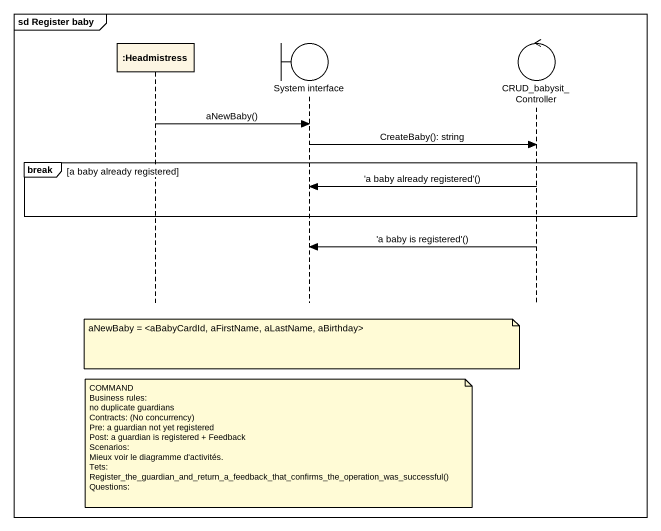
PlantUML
@startuml
mainframe sd Register baby
hide footbox
participant ":Headmistress" as Headmistress
boundary "System interface" as System_interface
control CRUD_babysit_Controller

Headmistress -> System_interface : aNewBaby()
System_interface -> CRUD_babysit_Controller : CreateBaby(): string
break a baby already registered
  CRUD_babysit_Controller -> System_interface : 'a baby already registered'()
end
CRUD_babysit_Controller -> System_interface : 'a baby is registered'()
note over System_interface : aNewBaby = <aBabyCardId, aFirstName, aLastName, aBirthday>
note over System_interface
  COMMAND
  Business rules:
  no duplicate guardians
  Contracts: (No concurrency)
  Pre: a guardian not yet registered
  Post: a guardian is registered + Feedback
  Scenarios:
  Mieux voir le diagramme d'activités.
  Tets:
  Register_the_guardian_and_return_a_feedback_that_confirms_the_operation_was_successful()
  Questions:
end note
@enduml
